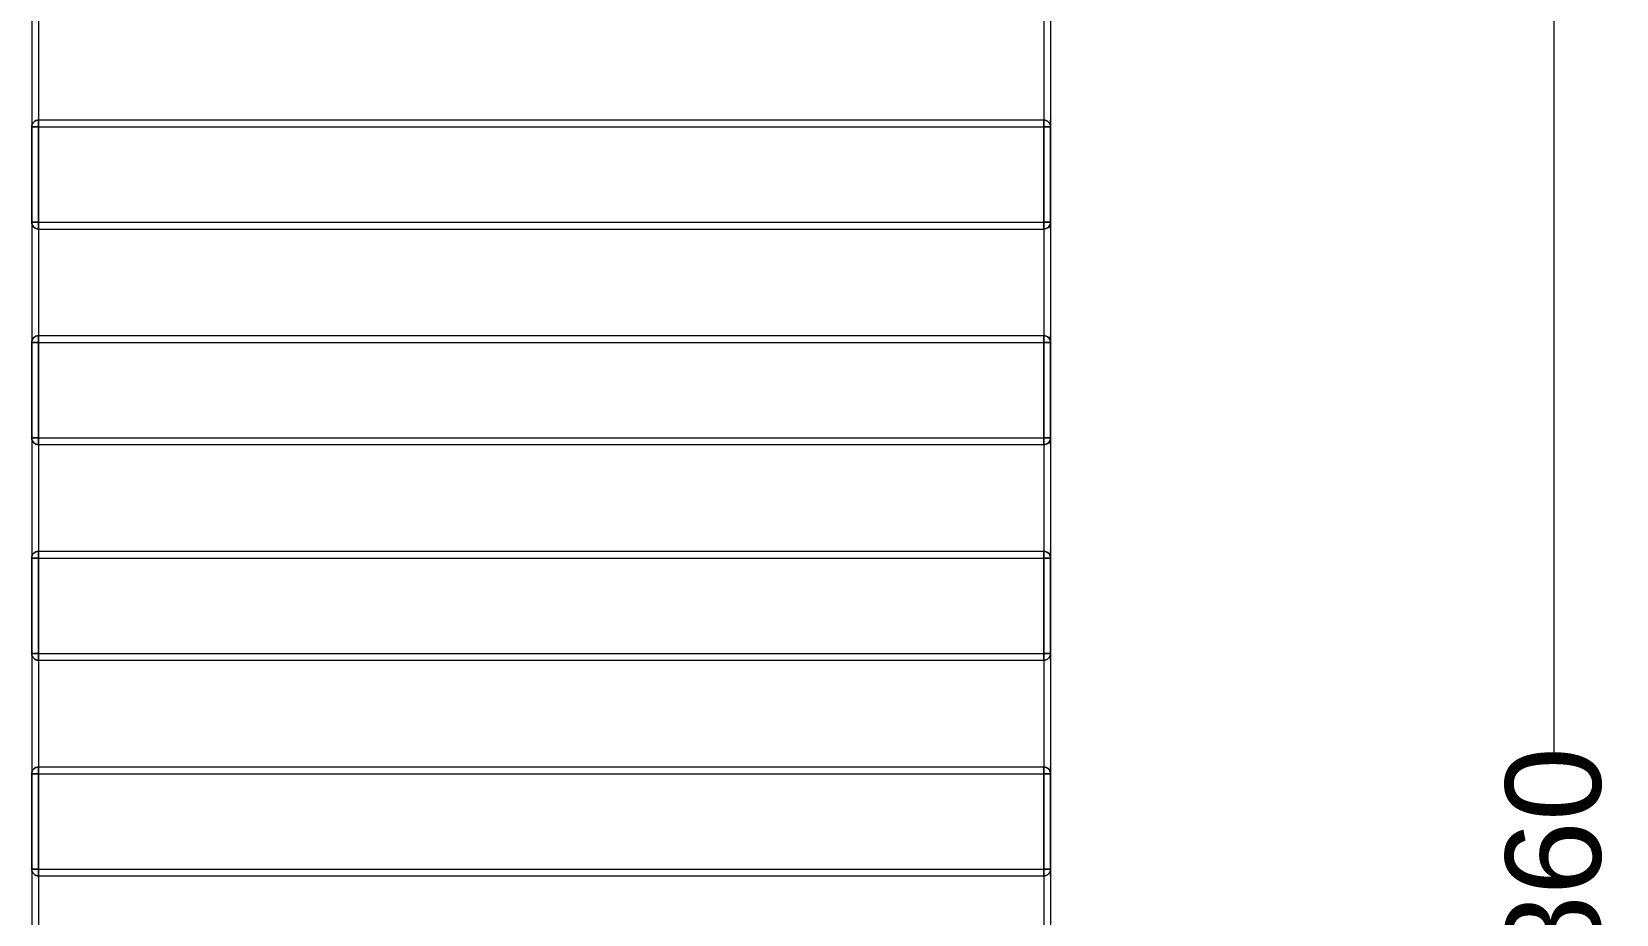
# Model space of a CAD drawing. Header units: millimetres. Extents: x 29385 to 32685, y 14499 to 19141.
# Drawn here: x 31430 to 32012, y 16591 to 16915 of the extents above; entities that cross this region are included whole.
import ezdxf

# ---------------------------------------------------------------- set-up
doc = ezdxf.new("R2010")
doc.units = ezdxf.units.MM
doc.header["$LTSCALE"] = 3
doc.layers.add('SzkicARTUR', color=7, linetype='Continuous', lineweight=35)
doc.layers.add('Warstwa 1', color=7, linetype='Continuous')
doc.styles.get("Standard").update_dxf_attribs({"font": 'arial.ttf'})
doc.dimstyles.new('MATEUSZ', dxfattribs={"dimtxt": 35, "dimasz": 16, "dimexe": 0.18, "dimexo": 0.0625, "dimgap": 0.09, "dimtad": 0, "dimdec": 0, "dimdsep": 46, "dimtxsty": 'Standard', "dimblk": 'DOT', "dimcen": 0.09, "dimse1": 1, "dimse2": 1, "dimadec": 0, "dimazin": 0, "dimtfac": 1, "dimtdec": 0, "dimtofl": 0, "dimtmove": 0, "dimatfit": 3, "dimfxl": 0, "dimtolj": 1, "dimtzin": 0, "dimlwd": 9, "dimlwe": 9, "dimarcsym": 0})

# ---------------------------------------------------------------- blocks, each defined once
blk = doc.blocks.new('_Dot')
at = {"color": 0, "linetype": 'ByBlock', "lineweight": -2}
blk.add_line((-0.5, 0), (-1, 0), dxfattribs=at)
at = {"color": 0, "linetype": 'ByBlock', "const_width": 0.5}
blk.add_lwpolyline([(-0.25, 0, 1), (0.25, 0, 1)], format="xyb", close=True, dxfattribs=at)
blk = doc.blocks.new('*D22')
at = {"layer": 'Defpoints', "color": 0}
for p in [(31801.59, 17041.48), (31801.47, 16181.48), (31988.7, 16181.48)]:
    blk.add_point(p, dxfattribs=at)
at = {"layer": 'SzkicARTUR', "color": 0, "lineweight": 9}
for p, q in [((31988.7, 17025.48), (31988.7, 16650.2)), ((31988.7, 16197.48), (31988.7, 16572.76))]:
    blk.add_line(p, q, dxfattribs=at)
at = {"layer": 'SzkicARTUR', "color": 0, "lineweight": 9, "xscale": 16, "yscale": 16, "zscale": 16}
for p, rotation in [((31988.7, 17041.48), 90), ((31988.7, 16181.48), 270)]:
    blk.add_blockref('_Dot', p, dxfattribs=dict(at, rotation=rotation))
at = {"layer": 'SzkicARTUR', "color": 0, "insert": (31988.7, 16611.48), "char_height": 35, "attachment_point": 5, "rotation": 90}
blk.add_mtext('\\A1;860', dxfattribs=at)

msp = doc.modelspace()

# ---------------------------------------------------------------- linework, layer by layer
at = {"layer": 'Warstwa 1', "lineweight": 15}
for points in [[(31801.47, 17041.48), (31801.47, 16183.98)], [(31429.97, 17001.48), (31429.97, 16183.98)], [(31429.97, 17001.48), (31429.97, 16183.98)], [(31432.47, 17001.48), (31432.47, 16183.98)], [(31432.47, 17001.48), (31432.47, 16183.98)], [(31432.47, 17001.48), (31432.47, 16183.98)], [(31432.47, 17001.48), (31432.47, 16183.98)], [(31432.47, 17001.48), (31432.47, 16183.98)], [(31432.47, 17001.48), (31432.47, 16183.98)], [(31801.47, 17001.48), (31801.47, 16183.98)], [(31801.47, 17001.48), (31801.47, 16183.98)], [(31801.47, 17001.48), (31801.47, 16183.98)], [(31801.47, 17001.48), (31801.47, 16183.98)], [(31801.47, 17001.48), (31801.47, 16183.98)], [(31803.97, 17001.48), (31803.97, 16183.98)], [(31803.97, 17001.48), (31803.97, 16183.98)], [(31803.97, 17001.48), (31803.97, 16183.98)], [(31803.97, 17001.48), (31803.97, 16183.98)], [(31432.47, 16882.35), (31801.47, 16882.35)], [(31432.47, 16882.35), (31432.47, 16879.84)], [(31432.47, 16882.35), (31801.47, 16882.35)], [(31432.47, 16882.35), (31801.47, 16882.35)], [(31432.47, 16879.84), (31432.47, 16882.35)], [(31432.47, 16882.35), (31432.47, 16879.84)], [(31432.47, 16882.35), (31801.47, 16882.35)], [(31801.47, 16879.84), (31801.47, 16882.35)], [(31801.47, 16882.35), (31801.47, 16879.84)], [(31801.47, 16882.35), (31801.47, 16879.84)], [(31801.47, 16879.84), (31801.47, 16882.35)], [(31429.97, 16879.84), (31429.97, 16844.84)], [(31429.97, 16879.84), (31432.47, 16879.84)], [(31432.47, 16879.84), (31429.97, 16879.84)], [(31429.97, 16844.84), (31429.97, 16879.84)], [(31429.97, 16879.84), (31429.97, 16844.84)], [(31432.47, 16879.84), (31429.97, 16879.84)], [(31429.97, 16844.84), (31429.97, 16879.84)], [(31429.97, 16879.84), (31432.47, 16879.84)], [(31432.47, 16879.84), (31801.47, 16879.84)], [(31432.47, 16879.84), (31432.47, 16844.84)], [(31432.47, 16844.84), (31432.47, 16879.84)], [(31432.47, 16879.84), (31801.47, 16879.84)], [(31432.47, 16879.84), (31801.47, 16879.84)], [(31432.47, 16879.84), (31432.47, 16844.84)], [(31432.47, 16844.84), (31432.47, 16879.84)], [(31432.47, 16879.84), (31801.47, 16879.84)], [(31803.97, 16879.84), (31801.47, 16879.84)], [(31801.47, 16844.84), (31801.47, 16879.84)], [(31801.47, 16879.84), (31803.97, 16879.84)], [(31801.47, 16879.84), (31801.47, 16844.84)], [(31801.47, 16879.84), (31803.97, 16879.84)], [(31803.97, 16879.84), (31801.47, 16879.84)], [(31801.47, 16879.84), (31801.47, 16844.84)], [(31801.47, 16844.84), (31801.47, 16879.84)], [(31803.97, 16844.84), (31803.97, 16879.84)], [(31803.97, 16879.84), (31803.97, 16844.84)], [(31803.97, 16879.84), (31803.97, 16844.84)], [(31803.97, 16844.84), (31803.97, 16879.84)], [(31803.97, 16879.84), (31803.97, 16844.84)], [(31803.97, 16844.84), (31803.97, 16879.84)], [(31803.97, 16879.84), (31803.97, 16844.84)], [(31803.97, 16844.84), (31803.97, 16879.84)], [(31432.47, 16844.84), (31429.97, 16844.84)], [(31429.97, 16844.84), (31432.47, 16844.84)], [(31432.47, 16844.84), (31429.97, 16844.84)], [(31429.97, 16844.84), (31432.47, 16844.84)], [(31432.47, 16844.84), (31801.47, 16844.84)], [(31432.47, 16842.34), (31432.47, 16844.84)], [(31432.47, 16844.84), (31432.47, 16842.34)], [(31432.47, 16844.84), (31801.47, 16844.84)], [(31432.47, 16844.84), (31801.47, 16844.84)], [(31432.47, 16842.34), (31432.47, 16844.84)], [(31432.47, 16844.84), (31432.47, 16842.34)], [(31432.47, 16844.84), (31801.47, 16844.84)], [(31432.47, 16842.34), (31801.47, 16842.34)], [(31432.47, 16842.34), (31801.47, 16842.34)], [(31432.47, 16842.34), (31801.47, 16842.34)], [(31432.47, 16842.34), (31801.47, 16842.34)], [(31801.47, 16844.84), (31803.97, 16844.84)], [(31801.47, 16842.34), (31801.47, 16844.84)], [(31803.97, 16844.84), (31801.47, 16844.84)], [(31801.47, 16844.84), (31801.47, 16842.34)], [(31801.47, 16844.84), (31803.97, 16844.84)], [(31801.47, 16842.34), (31801.47, 16844.84)], [(31801.47, 16844.84), (31801.47, 16842.34)], [(31803.97, 16844.84), (31801.47, 16844.84)], [(31429.97, 16800.71), (31432.47, 16800.71)], [(31429.97, 16800.71), (31429.97, 16765.71)], [(31429.97, 16765.71), (31429.97, 16800.71)], [(31432.47, 16800.71), (31429.97, 16800.71)], [(31429.97, 16800.71), (31429.97, 16765.71)], [(31432.47, 16800.71), (31429.97, 16800.71)], [(31429.97, 16800.71), (31432.47, 16800.71)], [(31429.97, 16765.71), (31429.97, 16800.71)], [(31432.47, 16803.21), (31801.47, 16803.21)], [(31432.47, 16803.21), (31432.47, 16800.71)], [(31432.47, 16803.21), (31801.47, 16803.21)], [(31432.47, 16800.71), (31432.47, 16803.21)], [(31432.47, 16803.21), (31432.47, 16800.71)], [(31432.47, 16800.71), (31432.47, 16803.21)], [(31432.47, 16803.21), (31801.47, 16803.21)], [(31432.47, 16803.21), (31801.47, 16803.21)], [(31432.47, 16800.71), (31801.47, 16800.71)], [(31432.47, 16800.71), (31432.47, 16765.71)], [(31432.47, 16765.71), (31432.47, 16800.71)], [(31432.47, 16800.71), (31801.47, 16800.71)], [(31432.47, 16800.71), (31432.47, 16765.71)], [(31432.47, 16800.71), (31801.47, 16800.71)], [(31432.47, 16800.71), (31801.47, 16800.71)], [(31432.47, 16765.71), (31432.47, 16800.71)], [(31801.47, 16803.21), (31801.47, 16800.71)], [(31801.47, 16800.71), (31801.47, 16803.21)], [(31801.47, 16800.71), (31801.47, 16803.21)], [(31801.47, 16803.21), (31801.47, 16800.71)], [(31801.47, 16800.71), (31803.97, 16800.71)], [(31801.47, 16800.71), (31801.47, 16765.71)], [(31803.97, 16800.71), (31801.47, 16800.71)], [(31801.47, 16765.71), (31801.47, 16800.71)], [(31803.97, 16800.71), (31801.47, 16800.71)], [(31801.47, 16800.71), (31801.47, 16765.71)], [(31801.47, 16765.71), (31801.47, 16800.71)], [(31801.47, 16800.71), (31803.97, 16800.71)], [(31803.97, 16800.71), (31803.97, 16765.71)], [(31803.97, 16765.71), (31803.97, 16800.71)], [(31803.97, 16765.71), (31803.97, 16800.71)], [(31803.97, 16800.71), (31803.97, 16765.71)], [(31803.97, 16765.71), (31803.97, 16800.71)], [(31803.97, 16800.71), (31803.97, 16765.71)], [(31803.97, 16800.71), (31803.97, 16765.71)], [(31803.97, 16765.71), (31803.97, 16800.71)], [(31432.47, 16765.71), (31429.97, 16765.71)], [(31429.97, 16765.71), (31432.47, 16765.71)], [(31432.47, 16765.71), (31429.97, 16765.71)], [(31429.97, 16765.71), (31432.47, 16765.71)], [(31432.47, 16765.71), (31801.47, 16765.71)], [(31432.47, 16763.21), (31432.47, 16765.71)], [(31432.47, 16765.71), (31801.47, 16765.71)], [(31432.47, 16765.71), (31432.47, 16763.21)], [(31432.47, 16765.71), (31801.47, 16765.71)], [(31432.47, 16763.21), (31432.47, 16765.71)], [(31432.47, 16765.71), (31432.47, 16763.21)], [(31432.47, 16765.71), (31801.47, 16765.71)], [(31803.97, 16765.71), (31801.47, 16765.71)], [(31801.47, 16765.71), (31801.47, 16763.21)], [(31801.47, 16763.21), (31801.47, 16765.71)], [(31801.47, 16765.71), (31803.97, 16765.71)], [(31801.47, 16765.71), (31801.47, 16763.21)], [(31803.97, 16765.71), (31801.47, 16765.71)], [(31801.47, 16763.21), (31801.47, 16765.71)], [(31801.47, 16765.71), (31803.97, 16765.71)], [(31432.47, 16763.21), (31801.47, 16763.21)], [(31432.47, 16763.21), (31801.47, 16763.21)], [(31432.47, 16763.21), (31801.47, 16763.21)], [(31432.47, 16763.21), (31801.47, 16763.21)], [(31432.47, 16724.07), (31801.47, 16724.07)], [(31432.47, 16721.57), (31432.47, 16724.07)], [(31432.47, 16724.07), (31801.47, 16724.07)], [(31432.47, 16724.07), (31801.47, 16724.07)], [(31432.47, 16721.57), (31432.47, 16724.07)], [(31432.47, 16724.07), (31432.47, 16721.57)], [(31432.47, 16724.07), (31801.47, 16724.07)], [(31801.47, 16724.07), (31801.47, 16721.57)], [(31801.47, 16721.57), (31801.47, 16724.07)], [(31801.47, 16724.07), (31801.47, 16721.57)], [(31801.47, 16721.57), (31801.47, 16724.07)], [(31432.47, 16721.57), (31429.97, 16721.57)], [(31429.97, 16686.57), (31429.97, 16721.57)], [(31429.97, 16721.57), (31429.97, 16686.57)], [(31429.97, 16721.57), (31432.47, 16721.57)], [(31429.97, 16721.57), (31429.97, 16686.57)], [(31432.47, 16721.57), (31429.97, 16721.57)], [(31429.97, 16686.57), (31429.97, 16721.57)], [(31429.97, 16721.57), (31432.47, 16721.57)], [(31432.47, 16721.57), (31801.47, 16721.57)], [(31432.47, 16721.57), (31801.47, 16721.57)], [(31432.47, 16686.57), (31432.47, 16721.57)], [(31432.47, 16721.57), (31432.47, 16686.57)], [(31432.47, 16686.57), (31432.47, 16721.57)], [(31432.47, 16721.57), (31801.47, 16721.57)], [(31432.47, 16721.57), (31432.47, 16686.57)], [(31432.47, 16721.57), (31801.47, 16721.57)], [(31801.47, 16721.57), (31803.97, 16721.57)], [(31803.97, 16721.57), (31801.47, 16721.57)], [(31801.47, 16686.57), (31801.47, 16721.57)], [(31801.47, 16721.57), (31801.47, 16686.57)], [(31801.47, 16686.57), (31801.47, 16721.57)], [(31801.47, 16721.57), (31803.97, 16721.57)], [(31803.97, 16721.57), (31801.47, 16721.57)], [(31801.47, 16721.57), (31801.47, 16686.57)], [(31803.97, 16686.57), (31803.97, 16721.57)], [(31803.97, 16721.57), (31803.97, 16686.57)], [(31803.97, 16721.57), (31803.97, 16686.57)], [(31803.97, 16686.57), (31803.97, 16721.57)], [(31803.97, 16686.57), (31803.97, 16721.57)], [(31803.97, 16721.57), (31803.97, 16686.57)], [(31803.97, 16686.57), (31803.97, 16721.57)], [(31803.97, 16721.57), (31803.97, 16686.57)], [(31429.97, 16686.57), (31432.47, 16686.57)], [(31432.47, 16686.57), (31429.97, 16686.57)], [(31429.97, 16686.57), (31432.47, 16686.57)], [(31432.47, 16686.57), (31429.97, 16686.57)], [(31432.47, 16686.57), (31801.47, 16686.57)], [(31432.47, 16684.07), (31432.47, 16686.57)], [(31432.47, 16686.57), (31801.47, 16686.57)], [(31432.47, 16686.57), (31432.47, 16684.07)], [(31432.47, 16686.57), (31801.47, 16686.57)], [(31432.47, 16686.57), (31801.47, 16686.57)], [(31432.47, 16686.57), (31432.47, 16684.07)], [(31432.47, 16684.07), (31432.47, 16686.57)], [(31432.47, 16684.07), (31801.47, 16684.07)], [(31432.47, 16684.07), (31801.47, 16684.07)], [(31432.47, 16684.07), (31801.47, 16684.07)], [(31432.47, 16684.07), (31801.47, 16684.07)], [(31801.47, 16686.57), (31803.97, 16686.57)], [(31801.47, 16686.57), (31801.47, 16684.07)], [(31803.97, 16686.57), (31801.47, 16686.57)], [(31801.47, 16684.07), (31801.47, 16686.57)], [(31801.47, 16686.57), (31803.97, 16686.57)], [(31801.47, 16684.07), (31801.47, 16686.57)], [(31801.47, 16686.57), (31801.47, 16684.07)], [(31803.97, 16686.57), (31801.47, 16686.57)], [(31432.47, 16642.43), (31429.97, 16642.43)], [(31429.97, 16607.43), (31429.97, 16642.43)], [(31429.97, 16642.43), (31429.97, 16607.43)], [(31429.97, 16642.43), (31432.47, 16642.43)], [(31432.47, 16642.43), (31429.97, 16642.43)], [(31429.97, 16642.43), (31432.47, 16642.43)], [(31429.97, 16607.43), (31429.97, 16642.43)], [(31429.97, 16642.43), (31429.97, 16607.43)], [(31432.47, 16644.93), (31801.47, 16644.93)], [(31432.47, 16642.43), (31432.47, 16644.93)], [(31432.47, 16644.93), (31801.47, 16644.93)], [(31432.47, 16644.93), (31801.47, 16644.93)], [(31432.47, 16644.93), (31801.47, 16644.93)], [(31432.47, 16644.93), (31432.47, 16642.43)], [(31432.47, 16642.43), (31432.47, 16644.93)], [(31432.47, 16642.43), (31801.47, 16642.43)], [(31432.47, 16642.43), (31432.47, 16607.43)], [(31432.47, 16607.43), (31432.47, 16642.43)], [(31432.47, 16642.43), (31801.47, 16642.43)], [(31432.47, 16642.43), (31432.47, 16607.43)], [(31432.47, 16642.43), (31801.47, 16642.43)], [(31432.47, 16607.43), (31432.47, 16642.43)], [(31432.47, 16642.43), (31801.47, 16642.43)], [(31801.47, 16644.93), (31801.47, 16642.43)], [(31801.47, 16644.93), (31801.47, 16642.43)], [(31801.47, 16642.43), (31801.47, 16644.93)], [(31801.47, 16642.43), (31803.97, 16642.43)], [(31801.47, 16642.43), (31801.47, 16607.43)], [(31801.47, 16607.43), (31801.47, 16642.43)], [(31803.97, 16642.43), (31801.47, 16642.43)], [(31801.47, 16642.43), (31801.47, 16607.43)], [(31801.47, 16607.43), (31801.47, 16642.43)], [(31801.47, 16642.43), (31803.97, 16642.43)], [(31803.97, 16642.43), (31801.47, 16642.43)], [(31803.97, 16642.43), (31803.97, 16607.43)], [(31803.97, 16607.43), (31803.97, 16642.43)], [(31803.97, 16607.43), (31803.97, 16642.43)], [(31803.97, 16642.43), (31803.97, 16607.43)], [(31803.97, 16607.43), (31803.97, 16642.43)], [(31803.97, 16642.43), (31803.97, 16607.43)], [(31803.97, 16642.43), (31803.97, 16607.43)], [(31803.97, 16607.43), (31803.97, 16642.43)], [(31429.97, 16607.43), (31432.47, 16607.43)], [(31432.47, 16607.43), (31429.97, 16607.43)], [(31432.47, 16607.43), (31429.97, 16607.43)], [(31429.97, 16607.43), (31432.47, 16607.43)], [(31432.47, 16607.43), (31801.47, 16607.43)], [(31432.47, 16604.93), (31432.47, 16607.43)], [(31432.47, 16607.43), (31801.47, 16607.43)], [(31432.47, 16607.43), (31432.47, 16604.93)], [(31432.47, 16607.43), (31801.47, 16607.43)], [(31432.47, 16607.43), (31432.47, 16604.93)], [(31432.47, 16604.93), (31432.47, 16607.43)], [(31432.47, 16607.43), (31801.47, 16607.43)], [(31801.47, 16607.43), (31801.47, 16604.93)], [(31803.97, 16607.43), (31801.47, 16607.43)], [(31801.47, 16604.93), (31801.47, 16607.43)], [(31801.47, 16607.43), (31803.97, 16607.43)], [(31801.47, 16604.93), (31801.47, 16607.43)], [(31801.47, 16607.43), (31803.97, 16607.43)], [(31801.47, 16607.43), (31801.47, 16604.93)], [(31803.97, 16607.43), (31801.47, 16607.43)], [(31432.47, 16604.93), (31801.47, 16604.93)], [(31432.47, 16604.93), (31801.47, 16604.93)], [(31432.47, 16604.93), (31801.47, 16604.93)], [(31432.47, 16604.93), (31801.47, 16604.93)]]:
    msp.add_lwpolyline(points, dxfattribs=at)
for points, knots in [([(31429.97, 16879.84), (31429.97, 16880.16), (31430.04, 16880.48), (31430.17, 16880.8), (31430.43, 16881.43), (31430.88, 16881.88), (31431.52, 16882.15), (31431.83, 16882.28), (31432.15, 16882.35), (31432.47, 16882.35)], [0, 0, 0, 0, 1, 1, 1, 2, 2, 2, 3, 3, 3, 3]), ([(31432.47, 16882.35), (31432.15, 16882.35), (31431.83, 16882.28), (31431.52, 16882.15), (31430.88, 16881.88), (31430.43, 16881.43), (31430.17, 16880.8), (31430.04, 16880.48), (31429.97, 16880.16), (31429.97, 16879.84)], [0, 0, 0, 0, 1, 1, 1, 2, 2, 2, 3, 3, 3, 3]), ([(31429.97, 16879.84), (31429.97, 16880.16), (31430.04, 16880.48), (31430.17, 16880.8), (31430.43, 16881.43), (31430.88, 16881.88), (31431.52, 16882.15), (31431.83, 16882.28), (31432.15, 16882.35), (31432.47, 16882.35)], [0, 0, 0, 0, 1, 1, 1, 2, 2, 2, 3, 3, 3, 3]), ([(31432.47, 16882.35), (31432.15, 16882.35), (31431.83, 16882.28), (31431.52, 16882.15), (31430.88, 16881.88), (31430.43, 16881.43), (31430.17, 16880.8), (31430.04, 16880.48), (31429.97, 16880.16), (31429.97, 16879.84)], [0, 0, 0, 0, 1, 1, 1, 2, 2, 2, 3, 3, 3, 3]), ([(31432.47, 16879.84), (31432.47, 16880.05), (31432.47, 16880.27), (31432.47, 16880.49), (31432.47, 16880.68), (31432.47, 16880.86), (31432.47, 16881.04), (31432.47, 16881.17), (31432.47, 16881.31), (31432.47, 16881.43), (31432.47, 16881.53), (31432.47, 16881.63), (31432.47, 16881.75), (31432.47, 16881.85), (31432.47, 16881.97), (31432.47, 16882.03), (31432.47, 16882.08), (31432.47, 16882.1), (31432.47, 16882.16), (31432.47, 16882.2), (31432.47, 16882.24), (31432.47, 16882.27), (31432.47, 16882.28), (31432.47, 16882.29), (31432.47, 16882.3), (31432.47, 16882.31), (31432.47, 16882.32), (31432.47, 16882.33), (31432.47, 16882.33), (31432.47, 16882.34), (31432.47, 16882.35)], [0, 0, 0, 0, 1, 1, 1, 2, 2, 2, 3, 3, 3, 4, 4, 4, 5, 5, 5, 6, 6, 6, 7, 7, 7, 8, 8, 8, 9, 9, 9, 10, 10, 10, 10]), ([(31801.47, 16882.35), (31801.79, 16882.35), (31802.11, 16882.28), (31802.42, 16882.15), (31803.06, 16881.88), (31803.51, 16881.43), (31803.77, 16880.8), (31803.9, 16880.48), (31803.97, 16880.16), (31803.97, 16879.84)], [0, 0, 0, 0, 1, 1, 1, 2, 2, 2, 3, 3, 3, 3]), ([(31803.97, 16879.84), (31803.97, 16880.16), (31803.9, 16880.48), (31803.77, 16880.8), (31803.51, 16881.43), (31803.06, 16881.88), (31802.42, 16882.15), (31802.11, 16882.28), (31801.79, 16882.35), (31801.47, 16882.35)], [0, 0, 0, 0, 1, 1, 1, 2, 2, 2, 3, 3, 3, 3]), ([(31803.97, 16879.84), (31803.97, 16880.16), (31803.9, 16880.48), (31803.77, 16880.8), (31803.51, 16881.43), (31803.06, 16881.88), (31802.42, 16882.15), (31802.11, 16882.28), (31801.79, 16882.35), (31801.47, 16882.35)], [0, 0, 0, 0, 1, 1, 1, 2, 2, 2, 3, 3, 3, 3]), ([(31801.47, 16882.35), (31801.79, 16882.35), (31802.11, 16882.28), (31802.42, 16882.15), (31803.06, 16881.88), (31803.51, 16881.43), (31803.77, 16880.8), (31803.9, 16880.48), (31803.97, 16880.16), (31803.97, 16879.84)], [0, 0, 0, 0, 1, 1, 1, 2, 2, 2, 3, 3, 3, 3]), ([(31803.97, 16842.34), (31803.97, 16842.34), (31803.97, 16882.35), (31803.97, 16882.35), (31803.97, 16882.35), (31803.97, 16842.34), (31803.97, 16842.34)], [0, 0, 0, 0, 1, 1, 1, 2, 2, 2, 2]), ([(31803.97, 16842.34), (31803.97, 16842.34), (31803.97, 16882.35), (31803.97, 16882.35), (31803.97, 16882.35), (31803.97, 16842.34), (31803.97, 16842.34)], [0, 0, 0, 0, 1, 1, 1, 2, 2, 2, 2]), ([(31429.97, 16844.84), (31429.97, 16844.53), (31430.04, 16844.21), (31430.17, 16843.89), (31430.43, 16843.26), (31430.88, 16842.81), (31431.52, 16842.54), (31431.83, 16842.41), (31432.15, 16842.34), (31432.47, 16842.34)], [0, 0, 0, 0, 1, 1, 1, 2, 2, 2, 3, 3, 3, 3]), ([(31432.47, 16842.34), (31432.15, 16842.34), (31431.83, 16842.41), (31431.52, 16842.54), (31430.88, 16842.81), (31430.43, 16843.26), (31430.17, 16843.89), (31430.04, 16844.21), (31429.97, 16844.53), (31429.97, 16844.84)], [0, 0, 0, 0, 1, 1, 1, 2, 2, 2, 3, 3, 3, 3]), ([(31429.97, 16844.84), (31429.97, 16844.53), (31430.04, 16844.21), (31430.17, 16843.89), (31430.43, 16843.26), (31430.88, 16842.81), (31431.52, 16842.54), (31431.83, 16842.41), (31432.15, 16842.34), (31432.47, 16842.34)], [0, 0, 0, 0, 1, 1, 1, 2, 2, 2, 3, 3, 3, 3]), ([(31432.47, 16842.34), (31432.15, 16842.34), (31431.83, 16842.41), (31431.52, 16842.54), (31430.88, 16842.81), (31430.43, 16843.26), (31430.17, 16843.89), (31430.04, 16844.21), (31429.97, 16844.53), (31429.97, 16844.84)], [0, 0, 0, 0, 1, 1, 1, 2, 2, 2, 3, 3, 3, 3]), ([(31803.97, 16844.84), (31803.97, 16844.53), (31803.9, 16844.21), (31803.77, 16843.89), (31803.51, 16843.26), (31803.06, 16842.81), (31802.42, 16842.54), (31802.11, 16842.41), (31801.79, 16842.34), (31801.47, 16842.34)], [0, 0, 0, 0, 1, 1, 1, 2, 2, 2, 3, 3, 3, 3]), ([(31801.47, 16842.34), (31801.79, 16842.34), (31802.11, 16842.41), (31802.42, 16842.54), (31803.06, 16842.81), (31803.51, 16843.26), (31803.77, 16843.89), (31803.9, 16844.21), (31803.97, 16844.53), (31803.97, 16844.84)], [0, 0, 0, 0, 1, 1, 1, 2, 2, 2, 3, 3, 3, 3]), ([(31803.97, 16844.84), (31803.97, 16844.53), (31803.9, 16844.21), (31803.77, 16843.89), (31803.51, 16843.26), (31803.06, 16842.81), (31802.42, 16842.54), (31802.11, 16842.41), (31801.79, 16842.34), (31801.47, 16842.34)], [0, 0, 0, 0, 1, 1, 1, 2, 2, 2, 3, 3, 3, 3]), ([(31801.47, 16842.34), (31801.79, 16842.34), (31802.11, 16842.41), (31802.42, 16842.54), (31803.06, 16842.81), (31803.51, 16843.26), (31803.77, 16843.89), (31803.9, 16844.21), (31803.97, 16844.53), (31803.97, 16844.84)], [0, 0, 0, 0, 1, 1, 1, 2, 2, 2, 3, 3, 3, 3]), ([(31432.47, 16803.21), (31432.15, 16803.21), (31431.83, 16803.14), (31431.52, 16803.01), (31430.88, 16802.75), (31430.43, 16802.3), (31430.17, 16801.66), (31430.04, 16801.35), (31429.97, 16801.03), (31429.97, 16800.71)], [0, 0, 0, 0, 1, 1, 1, 2, 2, 2, 3, 3, 3, 3]), ([(31429.97, 16800.71), (31429.97, 16801.03), (31430.04, 16801.35), (31430.17, 16801.66), (31430.43, 16802.3), (31430.88, 16802.75), (31431.52, 16803.01), (31431.83, 16803.14), (31432.15, 16803.21), (31432.47, 16803.21)], [0, 0, 0, 0, 1, 1, 1, 2, 2, 2, 3, 3, 3, 3]), ([(31429.97, 16800.71), (31429.97, 16801.03), (31430.04, 16801.35), (31430.17, 16801.66), (31430.43, 16802.3), (31430.88, 16802.75), (31431.52, 16803.01), (31431.83, 16803.14), (31432.15, 16803.21), (31432.47, 16803.21)], [0, 0, 0, 0, 1, 1, 1, 2, 2, 2, 3, 3, 3, 3]), ([(31432.47, 16803.21), (31432.15, 16803.21), (31431.83, 16803.14), (31431.52, 16803.01), (31430.88, 16802.75), (31430.43, 16802.3), (31430.17, 16801.66), (31430.04, 16801.35), (31429.97, 16801.03), (31429.97, 16800.71)], [0, 0, 0, 0, 1, 1, 1, 2, 2, 2, 3, 3, 3, 3]), ([(31803.97, 16800.71), (31803.97, 16801.03), (31803.9, 16801.35), (31803.77, 16801.66), (31803.51, 16802.3), (31803.06, 16802.75), (31802.42, 16803.01), (31802.11, 16803.14), (31801.79, 16803.21), (31801.47, 16803.21)], [0, 0, 0, 0, 1, 1, 1, 2, 2, 2, 3, 3, 3, 3]), ([(31801.47, 16803.21), (31801.79, 16803.21), (31802.11, 16803.14), (31802.42, 16803.01), (31803.06, 16802.75), (31803.51, 16802.3), (31803.77, 16801.66), (31803.9, 16801.35), (31803.97, 16801.03), (31803.97, 16800.71)], [0, 0, 0, 0, 1, 1, 1, 2, 2, 2, 3, 3, 3, 3]), ([(31801.47, 16803.21), (31801.79, 16803.21), (31802.11, 16803.14), (31802.42, 16803.01), (31803.06, 16802.75), (31803.51, 16802.3), (31803.77, 16801.66), (31803.9, 16801.35), (31803.97, 16801.03), (31803.97, 16800.71)], [0, 0, 0, 0, 1, 1, 1, 2, 2, 2, 3, 3, 3, 3]), ([(31803.97, 16800.71), (31803.97, 16801.03), (31803.9, 16801.35), (31803.77, 16801.66), (31803.51, 16802.3), (31803.06, 16802.75), (31802.42, 16803.01), (31802.11, 16803.14), (31801.79, 16803.21), (31801.47, 16803.21)], [0, 0, 0, 0, 1, 1, 1, 2, 2, 2, 3, 3, 3, 3]), ([(31803.97, 16763.21), (31803.97, 16763.21), (31803.97, 16803.21), (31803.97, 16803.21), (31803.97, 16803.21), (31803.97, 16763.21), (31803.97, 16763.21)], [0, 0, 0, 0, 1, 1, 1, 2, 2, 2, 2]), ([(31803.97, 16763.21), (31803.97, 16763.21), (31803.97, 16803.21), (31803.97, 16803.21), (31803.97, 16803.21), (31803.97, 16763.21), (31803.97, 16763.21)], [0, 0, 0, 0, 1, 1, 1, 2, 2, 2, 2]), ([(31432.47, 16763.21), (31432.15, 16763.21), (31431.83, 16763.27), (31431.52, 16763.41), (31430.88, 16763.67), (31430.43, 16764.12), (31430.17, 16764.75), (31430.04, 16765.07), (31429.97, 16765.39), (31429.97, 16765.71)], [0, 0, 0, 0, 1, 1, 1, 2, 2, 2, 3, 3, 3, 3]), ([(31429.97, 16765.71), (31429.97, 16765.39), (31430.04, 16765.07), (31430.17, 16764.75), (31430.43, 16764.12), (31430.88, 16763.67), (31431.52, 16763.41), (31431.83, 16763.27), (31432.15, 16763.21), (31432.47, 16763.21)], [0, 0, 0, 0, 1, 1, 1, 2, 2, 2, 3, 3, 3, 3]), ([(31429.97, 16765.71), (31429.97, 16765.39), (31430.04, 16765.07), (31430.17, 16764.75), (31430.43, 16764.12), (31430.88, 16763.67), (31431.52, 16763.41), (31431.83, 16763.27), (31432.15, 16763.21), (31432.47, 16763.21)], [0, 0, 0, 0, 1, 1, 1, 2, 2, 2, 3, 3, 3, 3]), ([(31432.47, 16763.21), (31432.15, 16763.21), (31431.83, 16763.27), (31431.52, 16763.41), (31430.88, 16763.67), (31430.43, 16764.12), (31430.17, 16764.75), (31430.04, 16765.07), (31429.97, 16765.39), (31429.97, 16765.71)], [0, 0, 0, 0, 1, 1, 1, 2, 2, 2, 3, 3, 3, 3]), ([(31801.47, 16763.21), (31801.79, 16763.21), (31802.11, 16763.27), (31802.42, 16763.41), (31803.06, 16763.67), (31803.51, 16764.12), (31803.77, 16764.75), (31803.9, 16765.07), (31803.97, 16765.39), (31803.97, 16765.71)], [0, 0, 0, 0, 1, 1, 1, 2, 2, 2, 3, 3, 3, 3]), ([(31803.97, 16765.71), (31803.97, 16765.39), (31803.9, 16765.07), (31803.77, 16764.75), (31803.51, 16764.12), (31803.06, 16763.67), (31802.42, 16763.41), (31802.11, 16763.27), (31801.79, 16763.21), (31801.47, 16763.21)], [0, 0, 0, 0, 1, 1, 1, 2, 2, 2, 3, 3, 3, 3]), ([(31801.47, 16763.21), (31801.79, 16763.21), (31802.11, 16763.27), (31802.42, 16763.41), (31803.06, 16763.67), (31803.51, 16764.12), (31803.77, 16764.75), (31803.9, 16765.07), (31803.97, 16765.39), (31803.97, 16765.71)], [0, 0, 0, 0, 1, 1, 1, 2, 2, 2, 3, 3, 3, 3]), ([(31803.97, 16765.71), (31803.97, 16765.39), (31803.9, 16765.07), (31803.77, 16764.75), (31803.51, 16764.12), (31803.06, 16763.67), (31802.42, 16763.41), (31802.11, 16763.27), (31801.79, 16763.21), (31801.47, 16763.21)], [0, 0, 0, 0, 1, 1, 1, 2, 2, 2, 3, 3, 3, 3]), ([(31429.97, 16721.57), (31429.97, 16721.89), (31430.04, 16722.21), (31430.17, 16722.53), (31430.43, 16723.16), (31430.88, 16723.61), (31431.52, 16723.87), (31431.83, 16724.01), (31432.15, 16724.07), (31432.47, 16724.07)], [0, 0, 0, 0, 1, 1, 1, 2, 2, 2, 3, 3, 3, 3]), ([(31432.47, 16724.07), (31432.15, 16724.07), (31431.83, 16724.01), (31431.52, 16723.87), (31430.88, 16723.61), (31430.43, 16723.16), (31430.17, 16722.53), (31430.04, 16722.21), (31429.97, 16721.89), (31429.97, 16721.57)], [0, 0, 0, 0, 1, 1, 1, 2, 2, 2, 3, 3, 3, 3]), ([(31429.97, 16721.57), (31429.97, 16721.89), (31430.04, 16722.21), (31430.17, 16722.53), (31430.43, 16723.16), (31430.88, 16723.61), (31431.52, 16723.87), (31431.83, 16724.01), (31432.15, 16724.07), (31432.47, 16724.07)], [0, 0, 0, 0, 1, 1, 1, 2, 2, 2, 3, 3, 3, 3]), ([(31432.47, 16724.07), (31432.15, 16724.07), (31431.83, 16724.01), (31431.52, 16723.87), (31430.88, 16723.61), (31430.43, 16723.16), (31430.17, 16722.53), (31430.04, 16722.21), (31429.97, 16721.89), (31429.97, 16721.57)], [0, 0, 0, 0, 1, 1, 1, 2, 2, 2, 3, 3, 3, 3]), ([(31432.47, 16724.07), (31432.47, 16724.07), (31432.47, 16724.06), (31432.47, 16724.05), (31432.47, 16724.05), (31432.47, 16724.03), (31432.47, 16724.03), (31432.47, 16724.01), (31432.47, 16724.01), (31432.47, 16723.99), (31432.47, 16723.97), (31432.47, 16723.92), (31432.47, 16723.89), (31432.47, 16723.82), (31432.47, 16723.81), (31432.47, 16723.76), (31432.47, 16723.7), (31432.47, 16723.58), (31432.47, 16723.47), (31432.47, 16723.35), (31432.47, 16723.26), (31432.47, 16723.16), (31432.47, 16723.03), (31432.47, 16722.9), (31432.47, 16722.76), (31432.47, 16722.59), (31432.47, 16722.4), (31432.47, 16722.22), (31432.47, 16722), (31432.47, 16721.78), (31432.47, 16721.57)], [0, 0, 0, 0, 1, 1, 1, 2, 2, 2, 3, 3, 3, 4, 4, 4, 5, 5, 5, 6, 6, 6, 7, 7, 7, 8, 8, 8, 9, 9, 9, 10, 10, 10, 10]), ([(31803.97, 16721.57), (31803.97, 16721.89), (31803.9, 16722.21), (31803.77, 16722.53), (31803.51, 16723.16), (31803.06, 16723.61), (31802.42, 16723.87), (31802.11, 16724.01), (31801.79, 16724.07), (31801.47, 16724.07)], [0, 0, 0, 0, 1, 1, 1, 2, 2, 2, 3, 3, 3, 3]), ([(31801.47, 16724.07), (31801.79, 16724.07), (31802.11, 16724.01), (31802.42, 16723.87), (31803.06, 16723.61), (31803.51, 16723.16), (31803.77, 16722.53), (31803.9, 16722.21), (31803.97, 16721.89), (31803.97, 16721.57)], [0, 0, 0, 0, 1, 1, 1, 2, 2, 2, 3, 3, 3, 3]), ([(31803.97, 16721.57), (31803.97, 16721.89), (31803.9, 16722.21), (31803.77, 16722.53), (31803.51, 16723.16), (31803.06, 16723.61), (31802.42, 16723.87), (31802.11, 16724.01), (31801.79, 16724.07), (31801.47, 16724.07)], [0, 0, 0, 0, 1, 1, 1, 2, 2, 2, 3, 3, 3, 3]), ([(31801.47, 16724.07), (31801.79, 16724.07), (31802.11, 16724.01), (31802.42, 16723.87), (31803.06, 16723.61), (31803.51, 16723.16), (31803.77, 16722.53), (31803.9, 16722.21), (31803.97, 16721.89), (31803.97, 16721.57)], [0, 0, 0, 0, 1, 1, 1, 2, 2, 2, 3, 3, 3, 3]), ([(31803.97, 16684.07), (31803.97, 16684.07), (31803.97, 16724.07), (31803.97, 16724.07), (31803.97, 16724.07), (31803.97, 16684.07), (31803.97, 16684.07)], [0, 0, 0, 0, 1, 1, 1, 2, 2, 2, 2]), ([(31803.97, 16684.07), (31803.97, 16684.07), (31803.97, 16724.07), (31803.97, 16724.07), (31803.97, 16724.07), (31803.97, 16684.07), (31803.97, 16684.07)], [0, 0, 0, 0, 1, 1, 1, 2, 2, 2, 2]), ([(31429.97, 16686.57), (31429.97, 16686.25), (31430.04, 16685.93), (31430.17, 16685.62), (31430.43, 16684.98), (31430.88, 16684.53), (31431.52, 16684.27), (31431.83, 16684.14), (31432.15, 16684.07), (31432.47, 16684.07)], [0, 0, 0, 0, 1, 1, 1, 2, 2, 2, 3, 3, 3, 3]), ([(31432.47, 16684.07), (31432.15, 16684.07), (31431.83, 16684.14), (31431.52, 16684.27), (31430.88, 16684.53), (31430.43, 16684.98), (31430.17, 16685.62), (31430.04, 16685.93), (31429.97, 16686.25), (31429.97, 16686.57)], [0, 0, 0, 0, 1, 1, 1, 2, 2, 2, 3, 3, 3, 3]), ([(31432.47, 16684.07), (31432.15, 16684.07), (31431.83, 16684.14), (31431.52, 16684.27), (31430.88, 16684.53), (31430.43, 16684.98), (31430.17, 16685.62), (31430.04, 16685.93), (31429.97, 16686.25), (31429.97, 16686.57)], [0, 0, 0, 0, 1, 1, 1, 2, 2, 2, 3, 3, 3, 3]), ([(31429.97, 16686.57), (31429.97, 16686.25), (31430.04, 16685.93), (31430.17, 16685.62), (31430.43, 16684.98), (31430.88, 16684.53), (31431.52, 16684.27), (31431.83, 16684.14), (31432.15, 16684.07), (31432.47, 16684.07)], [0, 0, 0, 0, 1, 1, 1, 2, 2, 2, 3, 3, 3, 3]), ([(31801.47, 16684.07), (31801.79, 16684.07), (31802.11, 16684.14), (31802.42, 16684.27), (31803.06, 16684.53), (31803.51, 16684.98), (31803.77, 16685.62), (31803.9, 16685.93), (31803.97, 16686.25), (31803.97, 16686.57)], [0, 0, 0, 0, 1, 1, 1, 2, 2, 2, 3, 3, 3, 3]), ([(31803.97, 16686.57), (31803.97, 16686.25), (31803.9, 16685.93), (31803.77, 16685.62), (31803.51, 16684.98), (31803.06, 16684.53), (31802.42, 16684.27), (31802.11, 16684.14), (31801.79, 16684.07), (31801.47, 16684.07)], [0, 0, 0, 0, 1, 1, 1, 2, 2, 2, 3, 3, 3, 3]), ([(31803.97, 16686.57), (31803.97, 16686.25), (31803.9, 16685.93), (31803.77, 16685.62), (31803.51, 16684.98), (31803.06, 16684.53), (31802.42, 16684.27), (31802.11, 16684.14), (31801.79, 16684.07), (31801.47, 16684.07)], [0, 0, 0, 0, 1, 1, 1, 2, 2, 2, 3, 3, 3, 3]), ([(31801.47, 16684.07), (31801.79, 16684.07), (31802.11, 16684.14), (31802.42, 16684.27), (31803.06, 16684.53), (31803.51, 16684.98), (31803.77, 16685.62), (31803.9, 16685.93), (31803.97, 16686.25), (31803.97, 16686.57)], [0, 0, 0, 0, 1, 1, 1, 2, 2, 2, 3, 3, 3, 3]), ([(31429.97, 16642.43), (31429.97, 16642.75), (31430.04, 16643.07), (31430.17, 16643.39), (31430.43, 16644.02), (31430.88, 16644.47), (31431.52, 16644.74), (31431.83, 16644.87), (31432.15, 16644.93), (31432.47, 16644.93)], [0, 0, 0, 0, 1, 1, 1, 2, 2, 2, 3, 3, 3, 3]), ([(31432.47, 16644.93), (31432.15, 16644.93), (31431.83, 16644.87), (31431.52, 16644.74), (31430.88, 16644.47), (31430.43, 16644.02), (31430.17, 16643.39), (31430.04, 16643.07), (31429.97, 16642.75), (31429.97, 16642.43)], [0, 0, 0, 0, 1, 1, 1, 2, 2, 2, 3, 3, 3, 3]), ([(31429.97, 16642.43), (31429.97, 16642.75), (31430.04, 16643.07), (31430.17, 16643.39), (31430.43, 16644.02), (31430.88, 16644.47), (31431.52, 16644.74), (31431.83, 16644.87), (31432.15, 16644.93), (31432.47, 16644.93)], [0, 0, 0, 0, 1, 1, 1, 2, 2, 2, 3, 3, 3, 3]), ([(31432.47, 16644.93), (31432.15, 16644.93), (31431.83, 16644.87), (31431.52, 16644.74), (31430.88, 16644.47), (31430.43, 16644.02), (31430.17, 16643.39), (31430.04, 16643.07), (31429.97, 16642.75), (31429.97, 16642.43)], [0, 0, 0, 0, 1, 1, 1, 2, 2, 2, 3, 3, 3, 3]), ([(31432.47, 16644.93), (31432.47, 16644.93), (31432.47, 16644.92), (31432.47, 16644.92), (31432.47, 16644.91), (31432.47, 16644.9), (31432.47, 16644.89), (31432.47, 16644.87), (31432.47, 16644.87), (31432.47, 16644.86), (31432.47, 16644.83), (31432.47, 16644.79), (31432.47, 16644.75), (31432.47, 16644.69), (31432.47, 16644.67), (31432.47, 16644.62), (31432.47, 16644.56), (31432.47, 16644.44), (31432.47, 16644.34), (31432.47, 16644.22), (31432.47, 16644.12), (31432.47, 16644.02), (31432.47, 16643.9), (31432.47, 16643.76), (31432.47, 16643.63), (31432.47, 16643.45), (31432.47, 16643.27), (31432.47, 16643.08), (31432.47, 16642.86), (31432.47, 16642.64), (31432.47, 16642.43)], [0, 0, 0, 0, 1, 1, 1, 2, 2, 2, 3, 3, 3, 4, 4, 4, 5, 5, 5, 6, 6, 6, 7, 7, 7, 8, 8, 8, 9, 9, 9, 10, 10, 10, 10]), ([(31801.47, 16642.43), (31801.47, 16642.78), (31801.47, 16643.42), (31801.47, 16643.92), (31801.47, 16644.27), (31801.47, 16644.55), (31801.47, 16644.7), (31801.47, 16644.78), (31801.47, 16644.82), (31801.47, 16644.87), (31801.47, 16644.9), (31801.47, 16644.94), (31801.47, 16644.92), (31801.47, 16644.92), (31801.47, 16644.88), (31801.47, 16644.93)], [0, 0, 0, 0, 1, 1, 1, 2, 2, 2, 3, 3, 3, 4, 4, 4, 5, 5, 5, 5]), ([(31803.97, 16642.43), (31803.97, 16642.75), (31803.9, 16643.07), (31803.77, 16643.39), (31803.51, 16644.02), (31803.06, 16644.47), (31802.42, 16644.74), (31802.11, 16644.87), (31801.79, 16644.93), (31801.47, 16644.93)], [0, 0, 0, 0, 1, 1, 1, 2, 2, 2, 3, 3, 3, 3]), ([(31801.47, 16644.93), (31801.79, 16644.93), (31802.11, 16644.87), (31802.42, 16644.74), (31803.06, 16644.47), (31803.51, 16644.02), (31803.77, 16643.39), (31803.9, 16643.07), (31803.97, 16642.75), (31803.97, 16642.43)], [0, 0, 0, 0, 1, 1, 1, 2, 2, 2, 3, 3, 3, 3]), ([(31803.97, 16642.43), (31803.97, 16642.75), (31803.9, 16643.07), (31803.77, 16643.39), (31803.51, 16644.02), (31803.06, 16644.47), (31802.42, 16644.74), (31802.11, 16644.87), (31801.79, 16644.93), (31801.47, 16644.93)], [0, 0, 0, 0, 1, 1, 1, 2, 2, 2, 3, 3, 3, 3]), ([(31801.47, 16644.93), (31801.79, 16644.93), (31802.11, 16644.87), (31802.42, 16644.74), (31803.06, 16644.47), (31803.51, 16644.02), (31803.77, 16643.39), (31803.9, 16643.07), (31803.97, 16642.75), (31803.97, 16642.43)], [0, 0, 0, 0, 1, 1, 1, 2, 2, 2, 3, 3, 3, 3]), ([(31803.97, 16604.93), (31803.97, 16604.93), (31803.97, 16644.93), (31803.97, 16644.93), (31803.97, 16644.93), (31803.97, 16604.93), (31803.97, 16604.93)], [0, 0, 0, 0, 1, 1, 1, 2, 2, 2, 2]), ([(31803.97, 16604.93), (31803.97, 16604.93), (31803.97, 16644.93), (31803.97, 16644.93), (31803.97, 16644.93), (31803.97, 16604.93), (31803.97, 16604.93)], [0, 0, 0, 0, 1, 1, 1, 2, 2, 2, 2]), ([(31432.47, 16604.93), (31432.15, 16604.93), (31431.83, 16605), (31431.52, 16605.13), (31430.88, 16605.4), (31430.43, 16605.84), (31430.17, 16606.48), (31430.04, 16606.8), (31429.97, 16607.12), (31429.97, 16607.43)], [0, 0, 0, 0, 1, 1, 1, 2, 2, 2, 3, 3, 3, 3]), ([(31429.97, 16607.43), (31429.97, 16607.12), (31430.04, 16606.8), (31430.17, 16606.48), (31430.43, 16605.84), (31430.88, 16605.4), (31431.52, 16605.13), (31431.83, 16605), (31432.15, 16604.93), (31432.47, 16604.93)], [0, 0, 0, 0, 1, 1, 1, 2, 2, 2, 3, 3, 3, 3]), ([(31429.97, 16607.43), (31429.97, 16607.12), (31430.04, 16606.8), (31430.17, 16606.48), (31430.43, 16605.84), (31430.88, 16605.4), (31431.52, 16605.13), (31431.83, 16605), (31432.15, 16604.93), (31432.47, 16604.93)], [0, 0, 0, 0, 1, 1, 1, 2, 2, 2, 3, 3, 3, 3]), ([(31432.47, 16604.93), (31432.15, 16604.93), (31431.83, 16605), (31431.52, 16605.13), (31430.88, 16605.4), (31430.43, 16605.84), (31430.17, 16606.48), (31430.04, 16606.8), (31429.97, 16607.12), (31429.97, 16607.43)], [0, 0, 0, 0, 1, 1, 1, 2, 2, 2, 3, 3, 3, 3]), ([(31801.47, 16604.93), (31801.79, 16604.93), (31802.11, 16605), (31802.42, 16605.13), (31803.06, 16605.4), (31803.51, 16605.84), (31803.77, 16606.48), (31803.9, 16606.8), (31803.97, 16607.12), (31803.97, 16607.43)], [0, 0, 0, 0, 1, 1, 1, 2, 2, 2, 3, 3, 3, 3]), ([(31803.97, 16607.43), (31803.97, 16607.12), (31803.9, 16606.8), (31803.77, 16606.48), (31803.51, 16605.84), (31803.06, 16605.4), (31802.42, 16605.13), (31802.11, 16605), (31801.79, 16604.93), (31801.47, 16604.93)], [0, 0, 0, 0, 1, 1, 1, 2, 2, 2, 3, 3, 3, 3]), ([(31803.97, 16607.43), (31803.97, 16607.12), (31803.9, 16606.8), (31803.77, 16606.48), (31803.51, 16605.84), (31803.06, 16605.4), (31802.42, 16605.13), (31802.11, 16605), (31801.79, 16604.93), (31801.47, 16604.93)], [0, 0, 0, 0, 1, 1, 1, 2, 2, 2, 3, 3, 3, 3]), ([(31801.47, 16604.93), (31801.79, 16604.93), (31802.11, 16605), (31802.42, 16605.13), (31803.06, 16605.4), (31803.51, 16605.84), (31803.77, 16606.48), (31803.9, 16606.8), (31803.97, 16607.12), (31803.97, 16607.43)], [0, 0, 0, 0, 1, 1, 1, 2, 2, 2, 3, 3, 3, 3])]:
    msp.add_open_spline(points, degree=3, knots=knots, dxfattribs=at)

# ---------------------------------------------------------------- dimensions: what is measured, and where the dimension line sits
at = {"layer": 'SzkicARTUR'}
dim = msp.add_linear_dim(base=(31988.7, 16181.48), p1=(31801.59, 17041.48), p2=(31801.47, 16181.48), angle=90, dimstyle='MATEUSZ', dxfattribs=at)
dim.commit()
dim.dimension.update_dxf_attribs({"geometry": '*D22', "text_midpoint": (31988.7, 16611.48), "dimtype": 160})

doc.saveas('drawing.dxf')
